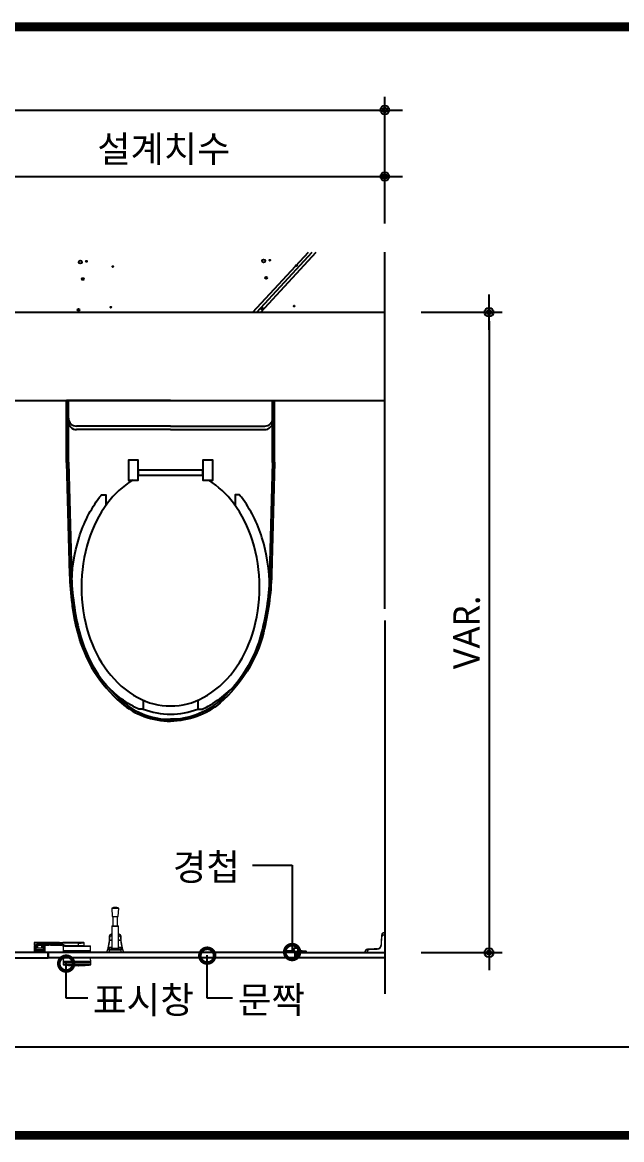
# Model space of a CAD drawing. Extents: x -256 to 8104, y -176 to 5714.
# Drawn here: x 3810 to 4488, y 2764 to 4029 of the extents above; entities that cross this region are included whole.
import ezdxf
from ezdxf.enums import TextEntityAlignment as Align

# ---------------------------------------------------------------- set-up
doc = ezdxf.new("R2010")
doc.units = 0
doc.header["$LTSCALE"] = 30
doc.layers.get('0').update_dxf_attribs({"linetype": 'CONTINUOUS'})
doc.layers.get('DEFPOINTS').update_dxf_attribs({"linetype": 'CONTINUOUS'})
for name, color, linetype in [('0_toilet', 6, 'CONTINUOUS'), ('DIM', 7, 'CONTINUOUS'), ('HAT', 8, 'CONTINUOUS'), ('경첩', 4, 'CONTINUOUS'), ('문자', 3, 'CONTINUOUS'), ('부자재', 4, 'CONTINUOUS'), ('옷걸이', 4, 'CONTINUOUS'), ('잠금쇠(회전형)', 4, 'CONTINUOUS'), ('치수', 1, 'CONTINUOUS'), ('해치', 8, 'CONTINUOUS')]:
    doc.layers.add(name, color=color, linetype=linetype)
doc.styles.add('돋움', font='malgun.ttf')
doc.dimstyles.new('10', dxfattribs={"dimscale": 10, "dimtxt": 3, "dimasz": 1, "dimexe": 1.5, "dimexo": 2, "dimgap": 1, "dimtad": 1, "dimdec": 0, "dimlunit": 6, "dimtxsty": '돋움', "dimblk": 'DIMDOT', "dimcen": -1, "dimdle": 1.5, "dimclrt": 3, "dimazin": 3, "dimtfac": 1, "dimtdec": 0, "dimtix": 1, "dimtmove": 2, "dimatfit": 3, "dimldrblk": 'DIMDOT', "dimarcsym": 0})

# ---------------------------------------------------------------- blocks, each defined once
blk = doc.blocks.new('DIMDOT')
at = {"linetype": 'Continuous'}
blk.add_line((-2, 0), (2, 0), dxfattribs=at)
for radius in [0.5, 0.25]:
    blk.add_circle((0, 0), radius, dxfattribs=at)
blk = doc.blocks.new('*D1344')
at = {"layer": 'DEFPOINTS', "color": 0}
for p in [(102562.7, -10123.2), (102562.7, -10848.2), (102659.6, -10848.2)]:
    blk.add_point(p, dxfattribs=at)
at = {"layer": 'DIM', "color": 0, "lineweight": -2, "ltscale": 10}
for p, q in [((102582.7, -10123.2), (102674.6, -10123.2)), ((102659.6, -10133.2), (102659.6, -10838.2)), ((102582.7, -10848.2), (102674.6, -10848.2))]:
    blk.add_line(p, q, dxfattribs=at)
at = {"layer": 'DIM', "color": 0, "lineweight": -2, "xscale": 10, "yscale": 10, "zscale": 10}
for p, rotation in [((102659.6, -10123.2), 90), ((102659.6, -10848.2), 270)]:
    blk.add_blockref('DIMDOT', p, dxfattribs=dict(at, rotation=rotation))
at = {"layer": 'DIM', "color": 3, "insert": (102634.4, -10485.7), "char_height": 30, "attachment_point": 5, "rotation": 90, "style": '돋움'}
blk.add_mtext('VAR.', dxfattribs=at)
blk = doc.blocks.new('_DOTSMALL')
at = {"color": 0, "linetype": 'ByBlock', "const_width": 0.5}
blk.add_lwpolyline([(-0.0625, 0, 1), (0.0625, 0, 1)], format="xyb", close=True, dxfattribs=at)
blk = doc.blocks.new('A$C63EC304E')
at = {"layer": '치수', "color": 1, "xscale": 2.5, "yscale": 2.5, "zscale": 2.5, "rotation": 234.3098741996962}
blk.add_blockref('_DOTSMALL', (0.312, 0.312), dxfattribs=at)
blk = doc.blocks.new('A$C2BC9653E')
at = {"layer": '치수', "xscale": 0.3333333333333333, "yscale": 0.3333333333333333, "zscale": 0.3333333333333333}
blk.add_blockref('A$C63EC304E', (0, 0), dxfattribs=at)
blk = doc.blocks.new('A$C7FC71301')
at = {"layer": '치수', "rotation": 180}
blk.add_blockref('A$C2BC9653E', (0.208, 0.208), dxfattribs=at)
blk = doc.blocks.new('A$C4A20372B')
at = {"layer": '치수'}
blk.add_blockref('A$C7FC71301', (0, 0), dxfattribs=at)
blk = doc.blocks.new('A$C566469F5')
at = {"layer": '치수'}
blk.add_blockref('A$C4A20372B', (0, 0), dxfattribs=at)
blk = doc.blocks.new('A$C7E317CD4')
at = {"layer": '해치', "xscale": 2, "yscale": 2, "zscale": 2}
blk.add_blockref('A$C566469F5', (0, 0), dxfattribs=at)
blk = doc.blocks.new('A$C601D7F27')
at = {"layer": '치수'}
blk.add_blockref('A$C7E317CD4', (0, 0), dxfattribs=at)
blk = doc.blocks.new('A$C38802C08')
at = {"layer": '치수'}
blk.add_blockref('A$C601D7F27', (0, 0), dxfattribs=at)
blk = doc.blocks.new('*D1345')
at = {"layer": 'DEFPOINTS', "color": 0}
for p in [(102541.7, -9969.6), (102041.7, -10042.7), (102541.7, -10042.7)]:
    blk.add_point(p, dxfattribs=at)
at = {"layer": 'DIM', "color": 0, "lineweight": -2, "ltscale": 10}
for p, q in [((102041.7, -10022.7), (102041.7, -9954.6)), ((102541.7, -10022.7), (102541.7, -9954.6)), ((102051.7, -9969.6), (102531.7, -9969.6))]:
    blk.add_line(p, q, dxfattribs=at)
at = {"layer": 'DIM', "color": 0, "lineweight": -2, "xscale": 10, "yscale": 10, "zscale": 10, "rotation": 180}
blk.add_blockref('DIMDOT', (102041.7, -9969.6), dxfattribs=at)
at = {"layer": 'DIM', "color": 0, "lineweight": -2, "xscale": 10, "yscale": 10, "zscale": 10}
blk.add_blockref('DIMDOT', (102541.7, -9969.6), dxfattribs=at)
at = {"layer": 'DIM', "color": 3, "insert": (102291.7, -9940), "char_height": 30, "attachment_point": 5, "style": '돋움'}
blk.add_mtext('설계치수', dxfattribs=at)
blk = doc.blocks.new('*D1346')
at = {"layer": 'DEFPOINTS', "color": 0}
for p in [(102541.7, -9894.3), (101041.7, -10042.7), (102541.7, -10042.7)]:
    blk.add_point(p, dxfattribs=at)
at = {"layer": 'DIM', "color": 0, "lineweight": -2, "ltscale": 10}
for p, q in [((101041.7, -10022.7), (101041.7, -9879.3)), ((102541.7, -10022.7), (102541.7, -9879.3)), ((101051.7, -9894.3), (102531.7, -9894.3))]:
    blk.add_line(p, q, dxfattribs=at)
at = {"layer": 'DIM', "color": 0, "lineweight": -2, "xscale": 10, "yscale": 10, "zscale": 10, "rotation": 180}
blk.add_blockref('DIMDOT', (101041.7, -9894.3), dxfattribs=at)
at = {"layer": 'DIM', "color": 0, "lineweight": -2, "xscale": 10, "yscale": 10, "zscale": 10}
blk.add_blockref('DIMDOT', (102541.7, -9894.3), dxfattribs=at)
at = {"layer": 'DIM', "color": 3, "insert": (101791.7, -9864.6), "char_height": 30, "attachment_point": 5, "style": '돋움'}
blk.add_mtext('설계치수', dxfattribs=at)
blk = doc.blocks.new('A$C10E41893')
at = {"layer": '부자재'}
for p, q in [((6.5, 0), (6.5, 196)), ((123.3, 196), (6.5, 196)), ((123.3, 192.5), (6.5, 192.5)), ((54.8, 0), (54.8, 177.5)), ((61.4, 0), (61.4, 177.5)), ((6.5, 0), (6.5, -196)), ((54.8, 0), (54.8, -177.5)), ((61.4, 0), (61.4, -177.5)), ((123.3, -192.5), (6.5, -192.5)), ((123.3, -196), (6.5, -196))]:
    blk.add_line(p, q, dxfattribs=at)
for points in [[(122.7, 196, -0.012538), (123.3, 196), (334.6, 190.3, -0.055395), (444.7, 175.1, -0.154276), (576.9, 93.3, -0.179504), (611.5, 0, -0.179504)], [(122.8, 192.5, -0.012538), (123.2, 192.5), (334.5, 186.8, -0.055395), (443.8, 171.7, -0.154276), (574.3, 91, -0.179504), (608, 0, -0.179504)], [(572, 51.4), (588.8, 51.4), (588.8, 59.6, 0.021185), (583.3, 70.7, 0.106084), (528.4, 133.7, 0.085733), (452.6, 172.4, 0.075373), (358.7, 186.6, 0.075373), (264.8, 172.4, 0.085733), (189, 133.7, 0.007337), (184.4, 130.1), (184.4, 122), (204.7, 122)], [(156.7, -72, 0.089162), (200.2, -118.7, 0.085733), (270.3, -154.5, 0.075373), (358.7, -167.9, 0.075373), (447.1, -154.5, 0.085733), (517.2, -118.7, 0.106084), (567, -61.6, 0.126931), (582.8, 0, 0.126931), (567, 61.6, 0.106084), (517.2, 118.7, 0.085733), (447.1, 154.5, 0.075373), (358.7, 167.9, 0.075373), (270.3, 154.5, 0.085733), (200.2, 118.7, 0.089162), (156.7, 72)], [(588.8, -51.4, 0.090214), (598.2, 0, 0.090214), (588.8, 51.4, 0.106084)], [(122.7, -196, 0.012538), (123.3, -196), (334.6, -190.3, 0.055395), (444.7, -175.1, 0.154276), (576.9, -93.3, 0.179504), (611.5, 0, 0.179504)], [(122.8, -192.5, 0.012538), (123.2, -192.5), (334.5, -186.8, 0.055395), (443.8, -171.7, 0.154276), (574.3, -91, 0.179504), (608, 0, 0.179504)], [(572, -51.4), (588.8, -51.4), (588.8, -59.6, -0.021185), (583.3, -70.7, -0.106084), (528.4, -133.7, -0.085733), (452.6, -172.4, -0.075373), (358.7, -186.6, -0.075373), (264.8, -172.4, -0.085733), (189, -133.7, -0.007337), (184.4, -130.1), (184.4, -122), (204.7, -122)]]:
    blk.add_lwpolyline(points, format="xyb", dxfattribs=at)
blk.add_lwpolyline([(138, -60.8), (119.3, -60.8), (119.3, -79.5), (156.7, -79.5), (156.7, -60.8), (138, -60.8), (147.3, -60.8), (147.3, 60.8), (138, 60.8), (156.7, 60.8), (156.7, 79.5), (119.3, 79.5), (119.3, 60.8), (138, 60.8), (138, -60.8), (119.3, -60.8)], dxfattribs=at)
for centre, start, end in [((39.8, 177.5), 0, 90), ((46.4, 177.5), 0, 90), ((39.8, -177.5), 270, 0), ((46.4, -177.5), 270, 0)]:
    blk.add_arc(centre, 15, start, end, dxfattribs=at)
blk = doc.blocks.new('AURA_50', base_point=(98321.5, -13824.2))
for p, q in [((102541.7, -10459), (102541.7, -10055.4)), ((101041.7, -10123.2), (102541.7, -10123.2)), ((101041.7, -10223.2), (102541.7, -10223.2)), ((102541.7, -10472.4), (102541.7, -10894.9))]:
    blk.add_line(p, q)
at = {"color": 8}
for p, q in [((100805.6, -10955), (102768.2, -10955)), ((102768.2, -10955), (104153.5, -10955))]:
    blk.add_line(p, q, dxfattribs=at)
at = {"color": 8, "const_width": 10}
for points in [[(100805.6, -9800.1), (104153.5, -9800.1)], [(98368.9, -11055), (104153.5, -11055)]]:
    blk.add_lwpolyline(points, dxfattribs=at)
at = {"layer": '0_toilet'}
for p, q in [((102160.7, -10848.2), (101931.7, -10848.2)), ((102160.7, -10854.2), (102160.7, -10848.2)), ((102440.3, -10848.2), (102161.4, -10848.2)), ((102161.4, -10854.2), (102161.4, -10848.2)), ((102440.3, -10854.2), (102440.3, -10848.2)), ((102441.8, -10848.2), (102541.7, -10848.2)), ((102441.8, -10854.2), (102441.8, -10848.2)), ((101931.7, -10854.2), (102160.7, -10854.2)), ((102440.3, -10854.2), (102161.4, -10854.2)), ((102541.7, -10854.2), (102441.8, -10854.2))]:
    blk.add_line(p, q, dxfattribs=at)
at = {"layer": '경첩', "color": 4, "linetype": 'Continuous', "lineweight": 15}
for p, q in [((102540.6, -10825.9), (102540.6, -10825.7)), ((102541.7, -10825.7), (102540.6, -10825.7)), ((102540.6, -10825.9), (102541.7, -10825.9)), ((102541.7, -10825.9), (102541.7, -10825.7)), ((102541.7, -10828.1), (102541.7, -10825.9)), ((102537.5, -10840.5), (102537.3, -10840.2)), ((102537.3, -10840.2), (102537.5, -10840.4)), ((102537.5, -10838.7), (102537.4, -10839.4)), ((102537.4, -10839.6), (102537.6, -10839.9)), ((102537.4, -10839.9), (102537.6, -10840.1)), ((102537.6, -10836.6), (102537.5, -10837)), ((102537.5, -10837), (102537.8, -10837.3)), ((102537.5, -10837.3), (102537.8, -10837.5)), ((102537.5, -10837.3), (102537.5, -10838.2)), ((102537.5, -10838.2), (102537.7, -10838.4)), ((102537.5, -10838.2), (102537.5, -10838.3)), ((102537.5, -10838.3), (102537.7, -10838.5)), ((102537.5, -10838.3), (102537.5, -10838.6)), ((102537.5, -10838.6), (102537.7, -10838.9)), ((102537.5, -10838.6), (102537.5, -10838.7)), ((102537.5, -10838.7), (102537.7, -10839)), ((102537.7, -10833.7), (102537.6, -10836.6)), ((102537.6, -10836.6), (102537.8, -10836.8)), ((102537.6, -10836.6), (102537.8, -10836.9)), ((102538.1, -10830.4), (102537.7, -10839.4)), ((102537.7, -10832.7), (102538, -10833)), ((102537.7, -10832.7), (102537.7, -10833.4)), ((102537.7, -10833.4), (102538, -10833.6)), ((102537.7, -10833.7), (102537.9, -10834)), ((102537.9, -10829), (102537.8, -10831.7)), ((102537.8, -10831.7), (102538, -10832)), ((102537.8, -10832.4), (102538, -10832.6)), ((102537.9, -10829), (102538.2, -10829.3)), ((102537.9, -10839.4), (102538.4, -10830.4)), ((102538, -10828.4), (102538.2, -10828.6)), ((102538.2, -10827.9), (102538.1, -10830.4)), ((102538.4, -10829.4), (102538.5, -10827.9)), ((102540.5, -10828.2), (102540.5, -10828.1)), ((102540.5, -10828.1), (102541.7, -10828.1)), ((102540.5, -10828.2), (102540.5, -10828.4)), ((102541.7, -10828.2), (102540.5, -10828.2)), ((102540.5, -10828.4), (102541.7, -10828.4)), ((102541.7, -10828.4), (102541.7, -10828.2)), ((102541.7, -10828.4), (102541.7, -10846.7)), ((102519.5, -10847), (102519.2, -10847)), ((102519.2, -10847), (102519.2, -10848.2)), ((102519.2, -10848.2), (102519.5, -10848.2)), ((102519.5, -10848.2), (102519.5, -10847)), ((102519.5, -10848.2), (102521.6, -10848.2)), ((102524, -10844.6), (102521.5, -10844.7)), ((102521.5, -10844.9), (102522.9, -10844.9)), ((102521.6, -10848.2), (102521.6, -10846.9)), ((102521.6, -10846.9), (102521.7, -10846.9)), ((102521.7, -10846.9), (102522, -10846.9)), ((102521.7, -10846.9), (102521.7, -10848.2)), ((102521.7, -10848.2), (102522, -10848.2)), ((102521.9, -10844.5), (102522, -10844.4)), ((102521.9, -10844.5), (102522.1, -10844.7)), ((102525.2, -10844.3), (102522, -10844.4)), ((102522, -10848.2), (102522, -10846.9)), ((102540.2, -10848.2), (102522, -10848.2)), ((102532.9, -10844.2), (102524, -10844.6)), ((102524, -10844.8), (102532.9, -10844.4)), ((102525.2, -10844.3), (102525.5, -10844.5)), ((102525.9, -10844.2), (102526.2, -10844.5)), ((102526.3, -10844.2), (102526.5, -10844.5)), ((102529.6, -10844.1), (102526.9, -10844.2)), ((102526.9, -10844.2), (102527.2, -10844.4)), ((102529.6, -10844.1), (102529.9, -10844.3)), ((102530.3, -10844), (102530.5, -10844.3)), ((102530.6, -10844), (102530.9, -10844.2)), ((102532.7, -10843.9), (102531.3, -10844)), ((102531.3, -10844), (102531.6, -10844.2)), ((102532.7, -10843.9), (102532.9, -10844.2)), ((102532.9, -10843.9), (102532.7, -10843.9)), ((102533.9, -10843.7), (102534.1, -10843.9)), ((102534.5, -10843.6), (102534.6, -10843.8)), ((102534.7, -10843.5), (102534.9, -10843.7)), ((102535.2, -10843.2), (102535.3, -10843.4)), ((102535.4, -10843.1), (102535.6, -10843.3)), ((102536.5, -10842), (102536.6, -10842.2)), ((102536.6, -10841.8), (102536.8, -10842)), ((102536.9, -10841.4), (102537.1, -10841.6)), ((102537, -10841.2), (102537.2, -10841.4)), ((102537.2, -10840.8), (102537.4, -10841))]:
    blk.add_line(p, q, dxfattribs=at)
at = {"layer": '경첩', "color": 4, "linetype": 'Continuous', "lineweight": 15, "flags": 128}
for points in [[(102537.3, -10840.2), (102537.3, -10840.2), (102537.3, -10840.2)], [(102537.4, -10839.6), (102537.4, -10839.8), (102537.4, -10839.9)], [(102537.5, -10837), (102537.5, -10837.1), (102537.5, -10837.2), (102537.5, -10837.3)], [(102537.6, -10836.6), (102537.6, -10836.6), (102537.6, -10836.6)], [(102537.7, -10839.4), (102537.7, -10839.4), (102537.7, -10839.4), (102537.7, -10839.4), (102537.8, -10839.4), (102537.8, -10839.4), (102537.8, -10839.4), (102537.9, -10839.4), (102537.9, -10839.4)], [(102537.8, -10831.7), (102537.8, -10831.8), (102537.8, -10832), (102537.8, -10832.1), (102537.8, -10832.2), (102537.8, -10832.3), (102537.8, -10832.3), (102537.8, -10832.4), (102537.8, -10832.4)], [(102537.9, -10828.5), (102538, -10828.5), (102538, -10828.5), (102538, -10828.5), (102538, -10828.4), (102538, -10828.4), (102538, -10828.4), (102538, -10828.4), (102538, -10828.4)], [(102537.9, -10828.5), (102537.9, -10828.6), (102537.9, -10828.7), (102537.9, -10828.9), (102537.9, -10829)], [(102538.1, -10830.4), (102538.1, -10830.4), (102538.1, -10830.4), (102538.2, -10830.4), (102538.2, -10830.4), (102538.2, -10830.4), (102538.3, -10830.4), (102538.3, -10830.4), (102538.4, -10830.4)], [(102538.5, -10827.9), (102538.4, -10827.9), (102538.4, -10827.9), (102538.3, -10827.9), (102538.3, -10827.9), (102538.3, -10827.9), (102538.2, -10827.9), (102538.2, -10827.9), (102538.2, -10827.9)], [(102521.5, -10844.9), (102521.5, -10844.9), (102521.5, -10844.8), (102521.5, -10844.8), (102521.5, -10844.8), (102521.5, -10844.7), (102521.5, -10844.7), (102521.5, -10844.7), (102521.5, -10844.7)], [(102524, -10844.6), (102524, -10844.6), (102524, -10844.6), (102524, -10844.6), (102524, -10844.6), (102524, -10844.7), (102524, -10844.7), (102524, -10844.8), (102524, -10844.8)], [(102525.9, -10844.2), (102525.9, -10844.2), (102525.9, -10844.2), (102525.8, -10844.2), (102525.7, -10844.2), (102525.6, -10844.2), (102525.5, -10844.3), (102525.4, -10844.3), (102525.2, -10844.3)], [(102526.9, -10844.2), (102526.8, -10844.2), (102526.7, -10844.2), (102526.6, -10844.2), (102526.5, -10844.2), (102526.4, -10844.2), (102526.3, -10844.2), (102526.3, -10844.2), (102526.3, -10844.2), (102526.3, -10844.2)], [(102530.3, -10844), (102530.3, -10844), (102530.3, -10844), (102530.2, -10844), (102530.1, -10844), (102530, -10844), (102529.9, -10844), (102529.8, -10844.1), (102529.6, -10844.1)], [(102531.3, -10844), (102531.2, -10844), (102531.1, -10844), (102530.9, -10844), (102530.8, -10844), (102530.8, -10844), (102530.7, -10844), (102530.7, -10844), (102530.6, -10844)], [(102532.9, -10844.2), (102532.9, -10844.2), (102532.9, -10844.2), (102532.9, -10844.2), (102532.9, -10844.2), (102532.9, -10844.3), (102532.9, -10844.3), (102532.9, -10844.4), (102532.9, -10844.4)]]:
    blk.add_lwpolyline(points, dxfattribs=at)
at = {"layer": '경첩', "color": 4, "linetype": 'Continuous', "lineweight": 15}
for centre, radius, start, end in [((102540.6, -10828), 2.35, 90, 177.3017), ((102540.6, -10828), 2.1, 90, 177.3017), ((102532.7, -10839.2), 5.25, 272.6983, 357.3017), ((102532.7, -10839.2), 5, 272.6983, 357.3017), ((102532.7, -10839.2), 4.75, 340.234, 346.7569), ((102532.7, -10839.2), 4.75, 346.8377, 351.3944), ((102532.7, -10839.2), 4.75, 354.0912, 357.3017), ((102540.5, -10830.5), 2.35, 90, 177.3017), ((102540.5, -10830.5), 2.1, 90, 177.3017), ((102521.6, -10847), 2.35, 92.6983, 180), ((102521.6, -10847), 2.1, 92.6983, 180), ((102524.1, -10846.9), 2.35, 92.6983, 180), ((102524.1, -10846.9), 2.1, 92.6983, 180), ((102532.7, -10839.2), 4.75, 272.6983, 285), ((102532.7, -10839.2), 4.75, 284.9998, 291.7506), ((102532.7, -10839.2), 4.75, 294.9948, 301.2998), ((102532.7, -10839.2), 4.75, 301.2991, 304.3858), ((102532.7, -10839.2), 4.75, 304.3849, 322.5608), ((102532.7, -10839.2), 4.75, 322.5612, 325.6145), ((102532.7, -10839.2), 4.75, 325.6151, 331.8264), ((102532.7, -10839.2), 4.75, 335.0052, 340.234), ((102540.2, -10846.7), 1.5, 270, 0)]:
    blk.add_arc(centre, radius, start, end, dxfattribs=at)
at = {"layer": '부자재'}
for p, q in [((102429.6, -10847.3), (102429.6, -10848.2)), ((102440.3, -10848.2), (102429.6, -10848.2)), ((102437.4, -10846.1), (102430.2, -10846.6)), ((102430.9, -10847.1), (102430.9, -10848.2)), ((102441.1, -10847.6), (102441.1, -10848.4)), ((102441.3, -10848.4), (102441.1, -10848.4)), ((102441.3, -10847.6), (102441.3, -10848.4)), ((102441.8, -10848.1), (102441.8, -10848.2)), ((102441.8, -10848.2), (102452.8, -10848.2)), ((102444.1, -10846), (102452.2, -10846.6)), ((102451.5, -10847.1), (102451.5, -10848.2)), ((102452.8, -10847.3), (102452.8, -10848.2))]:
    blk.add_line(p, q, dxfattribs=at)
at = {"layer": '부자재', "color": 1}
blk.add_circle((102441.2, -10845), 2.34, dxfattribs=at)
at = {"layer": '부자재'}
for centre, radius, start, end in [((102430.3, -10847.3), 0.7, 101.7765, 181.6712), ((102431.7, -10847.3), 0.884, 113.4077, 164.5497), ((102437.3, -10844.8), 1.29, 272.9231, 352.4724), ((102441.2, -10845), 2.62, 270, 180), ((102441.6, -10849.2), 1.65, 102.5267, 141.5475), ((102440.9, -10849.2), 1.65, 43.1003, 77.4733), ((102441.3, -10845.3), 2.86, 280.084, 345.9792), ((102445.1, -10844.8), 1.29, 187.5276, 267.0769), ((102450.7, -10847.3), 0.884, 15.4503, 67.3004), ((102452.1, -10847.3), 0.7, 358.3288, 78.2235)]:
    blk.add_arc(centre, radius, start, end, dxfattribs=at)
at = {"layer": '옷걸이', "lineweight": 15}
for p, q in [((102232.7, -10797.7), (102233.4, -10807.2)), ((102232.7, -10797.7), (102240.7, -10797.7)), ((102239.9, -10807.2), (102240.7, -10797.7)), ((102233.4, -10807.2), (102239.9, -10807.2)), ((102234.2, -10807.2), (102234.2, -10818.1)), ((102239.2, -10818.1), (102239.2, -10807.2)), ((102232.9, -10818.3), (102232.7, -10843.6)), ((102232.8, -10827.5), (102232.7, -10827.5)), ((102232.7, -10827.5), (102232.7, -10827.6)), ((102232.8, -10827.6), (102232.7, -10827.6)), ((102240.4, -10818.3), (102232.9, -10818.3)), ((102233.2, -10818.1), (102236.7, -10818.1)), ((102236.7, -10818.1), (102240.1, -10818.1)), ((102240.6, -10843.6), (102240.4, -10818.3)), ((102240.6, -10827.5), (102240.5, -10827.5)), ((102240.6, -10827.6), (102240.5, -10827.6)), ((102240.6, -10827.5), (102240.6, -10827.6)), ((102232.8, -10834.6), (102230.3, -10834.6)), ((102230.4, -10833.8), (102232.8, -10833.8)), ((102232.7, -10829.1), (102232.7, -10829.4)), ((102232.7, -10829.1), (102232.8, -10829.1)), ((102232.8, -10829.4), (102232.7, -10829.4)), ((102240.5, -10829.1), (102240.6, -10829.1)), ((102240.6, -10829.4), (102240.5, -10829.4)), ((102240.5, -10833.8), (102242.9, -10833.8)), ((102243, -10834.6), (102240.5, -10834.6)), ((102240.6, -10829.1), (102240.6, -10829.4)), ((102227.2, -10848.1), (102228, -10845.5)), ((102229.5, -10848.1), (102227.2, -10848.1)), ((102228, -10845.5), (102228, -10845.5)), ((102228, -10845.5), (102228, -10845.5)), ((102229, -10844.7), (102228.9, -10844.8)), ((102228.9, -10844.8), (102228.9, -10844.8)), ((102244.4, -10844.8), (102228.9, -10844.8)), ((102230.4, -10842.7), (102229, -10842.7)), ((102230.4, -10842.7), (102229, -10842.7)), ((102230.4, -10845.5), (102229.5, -10848.1)), ((102243.8, -10848.1), (102229.5, -10848.1)), ((102230.3, -10843.2), (102230.4, -10842.7)), ((102230.4, -10845.5), (102230.4, -10844.9)), ((102230.4, -10844.9), (102242.9, -10844.9)), ((102242.9, -10845.5), (102230.4, -10845.5)), ((102241.4, -10843.6), (102231.9, -10843.6)), ((102244.3, -10842.7), (102242.9, -10842.7)), ((102242.9, -10842.7), (102243, -10843.2)), ((102244.3, -10842.7), (102242.9, -10842.7)), ((102242.9, -10845.5), (102242.9, -10844.9)), ((102243.8, -10848.1), (102242.9, -10845.5)), ((102246.2, -10848.1), (102243.8, -10848.1)), ((102244.4, -10844.8), (102244.3, -10844.7)), ((102244.5, -10844.8), (102244.4, -10844.7)), ((102244.4, -10844.8), (102244.4, -10844.8)), ((102245.3, -10845.5), (102246.2, -10848.1)), ((102245.3, -10845.5), (102245.3, -10845.5)), ((102245.3, -10845.5), (102245.3, -10845.5))]:
    blk.add_line(p, q, dxfattribs=at)
at = {"layer": '옷걸이', "lineweight": 15, "flags": 128}
for points in [[(102232.7, -10827.5), (102232.7, -10827.5), (102232.3, -10827.5), (102232, -10827.5), (102231.7, -10827.6), (102231.4, -10827.7), (102231.1, -10827.9), (102230.9, -10828), (102230.7, -10828.2), (102230.5, -10828.4), (102230.4, -10828.6), (102230.3, -10828.8), (102230.2, -10829.1), (102230.2, -10829.1)], [(102232.7, -10827.6), (102232.3, -10827.6), (102231.9, -10827.6), (102231.5, -10827.8), (102231.2, -10827.9), (102230.9, -10828.1), (102230.6, -10828.3), (102230.4, -10828.6), (102230.3, -10828.8), (102230.2, -10829.1), (102230.2, -10829.2)], [(102243.1, -10829.2), (102243.1, -10829.2), (102243.1, -10828.9), (102243, -10828.7), (102242.9, -10828.5), (102242.7, -10828.3), (102242.6, -10828.1), (102242.3, -10827.9), (102242.1, -10827.8), (102241.8, -10827.7), (102241.5, -10827.6), (102241.2, -10827.5), (102240.8, -10827.5), (102240.6, -10827.5)], [(102243.1, -10829.2), (102243, -10828.9), (102243, -10828.7), (102242.8, -10828.4), (102242.6, -10828.2), (102242.3, -10828), (102241.9, -10827.8), (102241.6, -10827.7), (102241.2, -10827.6), (102240.7, -10827.6), (102240.6, -10827.6)], [(102230.1, -10834.5), (102230.1, -10834.5), (102230.1, -10834.5), (102230.1, -10834.5), (102230.1, -10834.5), (102230.2, -10834.6), (102230.2, -10834.6), (102230.3, -10834.6), (102230.3, -10834.6)], [(102230.2, -10830.7), (102230.3, -10830.4), (102230.4, -10830.2), (102230.6, -10829.9), (102230.8, -10829.7), (102231.1, -10829.5), (102231.4, -10829.3), (102231.8, -10829.2), (102232.2, -10829.1), (102232.7, -10829.1)], [(102232.7, -10829.4), (102232.2, -10829.5), (102231.9, -10829.5), (102231.5, -10829.7), (102231.2, -10829.8), (102231, -10830), (102230.8, -10830.2), (102230.6, -10830.4), (102230.5, -10830.6), (102230.5, -10830.9)], [(102240.6, -10829.1), (102241, -10829.1), (102241.4, -10829.2), (102241.8, -10829.3), (102242.1, -10829.4), (102242.4, -10829.6), (102242.7, -10829.8), (102242.9, -10830.1), (102243, -10830.3), (102243.1, -10830.7)], [(102242.8, -10830.9), (102242.8, -10830.6), (102242.6, -10830.3), (102242.5, -10830.1), (102242.2, -10829.9), (102242, -10829.8), (102241.7, -10829.6), (102241.3, -10829.5), (102240.9, -10829.5), (102240.6, -10829.4)], [(102243.2, -10834.5), (102243.2, -10834.5), (102243.2, -10834.5), (102243.2, -10834.5), (102243.2, -10834.5), (102243.1, -10834.6), (102243.1, -10834.6), (102243, -10834.6), (102243, -10834.6)], [(102228.7, -10842.9), (102228.7, -10842.9), (102228.7, -10842.9)], [(102228.9, -10844.7), (102228.9, -10844.8), (102228.8, -10844.8)], [(102229, -10844.7), (102229, -10844.8), (102228.9, -10844.8)], [(102228.9, -10844.7), (102228.9, -10844.7), (102229, -10844.7)], [(102229, -10842.7), (102229, -10842.7), (102229, -10842.7)], [(102231.2, -10844.8), (102230.7, -10844.8), (102230.5, -10844.8), (102230.4, -10844.7), (102230.5, -10844.7), (102230.8, -10844.7), (102230.9, -10844.6)], [(102232.7, -10842.3), (102232.1, -10842.3), (102230.8, -10842.4)], [(102242.5, -10842.4), (102240.9, -10842.3), (102240.6, -10842.3)], [(102242.4, -10844.6), (102242.7, -10844.7), (102242.9, -10844.7), (102242.9, -10844.7), (102242.7, -10844.8), (102242.4, -10844.8), (102241.9, -10844.8)], [(102244.4, -10844.8), (102244.3, -10844.8), (102244.3, -10844.7)], [(102244.4, -10844.7), (102244.4, -10844.7), (102244.3, -10844.7)]]:
    blk.add_lwpolyline(points, dxfattribs=at)
at = {"layer": '옷걸이', "lineweight": 15}
for centre, radius, start, end in [((102236.7, -10808), 11, 68.7607, 111.2393), ((102177.5, -10828.7), 55.3, 359.6189, 1.2073), ((102233.2, -10818.3), 0.25, 90, 179.5), ((102240.1, -10818.3), 0.25, 0.5, 90), ((102295.8, -10828.7), 55.3, 178.7927, 180.3811), ((102177.5, -10830.3), 52.8, 346.2317, 355.4136), ((102177.5, -10830.3), 53, 346.5097, 355.4136), ((102177.5, -10830.3), 52.8, 356.4511, 359.6096), ((102230.4, -10833.6), 0.23, 185.4574, 275.1888), ((102177.5, -10830.3), 52.8, 355.4136, 356.451), ((102177.5, -10830.3), 52.8, 359.6096, 1.2369), ((102230.5, -10830.7), 0.227, 188.2087, 276.392), ((102196.4, -10831.2), 34.1, 354.2736, 355.5668), ((102177.5, -10830.5), 53, 356.4511, 359.6096), ((102242.8, -10830.7), 0.227, 263.608, 351.7913), ((102295.8, -10830.5), 53, 180.3904, 183.5489), ((102242.9, -10833.6), 0.23, 264.8112, 354.5426), ((102276.9, -10831.2), 34.1, 184.4333, 185.7264), ((102295.8, -10830.3), 53, 184.5864, 193.4903), ((102295.8, -10830.3), 52.8, 178.7631, 180.3904), ((102295.8, -10830.3), 52.8, 180.3904, 183.5489), ((102295.8, -10830.3), 52.8, 183.5489, 184.5865), ((102295.8, -10830.3), 52.8, 184.5864, 193.7683), ((102178.7, -10830.7), 51.5, 343.2376, 346.2577), ((102228.9, -10845.8), 1, 89.9937, 161.8081), ((102229.1, -10845.9), 1.17, 101.397, 160.6752), ((102179.1, -10830.5), 51.3, 343.5226, 346.2377), ((102229, -10842.9), 0.25, 90.2728, 166.2395), ((102229, -10843), 0.247, 89.2585, 165.9158), ((102228.5, -10843), 1.81, 282.0607, 352.5143), ((102228.4, -10842.6), 2.24, 284.8265, 3.5932), ((102230.7, -10842.8), 0.376, 79.9393, 150.5456), ((102230.6, -10842.7), 0.248, 89.5881, 179.723), ((102230.8, -10842.7), 0.307, 84.7786, 118.9817), ((102230.5, -10843.3), 1.43, 284.1057, 346.9245), ((102236.8, -10443.7), 401.1, 269.1968, 270.7316), ((102242.8, -10843.3), 1.44, 193.1186, 255.9655), ((102242.5, -10842.8), 0.4, 32.0092, 97.8083), ((102242.5, -10842.7), 0.271, 58.6344, 97.6053), ((102244.9, -10842.6), 2.24, 176.3909, 255.1894), ((102242.7, -10842.7), 0.248, 0.277, 90.4119), ((102244.8, -10843), 1.8, 186.7864, 258.2605), ((102244.3, -10842.9), 0.25, 13.7617, 89.4531), ((102244.3, -10843), 0.247, 14.0842, 90.7415), ((102294, -10830.5), 51.2, 193.7584, 196.469), ((102244.4, -10845.8), 1, 18.1919, 90.0063), ((102244.2, -10845.9), 1.16, 19.2937, 79.3942), ((102294.8, -10830.6), 51.7, 193.7493, 196.7564)]:
    blk.add_arc(centre, radius, start, end, dxfattribs=at)
at = {"layer": '잠금쇠(회전형)', "linetype": 'Continuous', "lineweight": 15}
for p, q in [((102144.9, -10837.1), (102144.9, -10839.6)), ((102144.9, -10839.6), (102148.2, -10839.6)), ((102147.3, -10836.6), (102145.4, -10836.6)), ((102148.2, -10839.6), (102148.2, -10839.6)), ((102148.7, -10840.1), (102148.7, -10842.9)), ((102173.7, -10836.8), (102151.2, -10836.8)), ((102173.7, -10836.8), (102151.2, -10836.8)), ((102151.2, -10836.8), (102151.2, -10836.8)), ((102151.2, -10837), (102195.2, -10837)), ((102151.2, -10837.5), (102151.2, -10837)), ((102151.2, -10837.5), (102151.2, -10839.1)), ((102195.2, -10837.5), (102151.2, -10837.5)), ((102177.6, -10839.1), (102151.2, -10839.1)), ((102153.7, -10842.9), (102153.7, -10840.1)), ((102154.2, -10839.6), (102161.5, -10839.6)), ((102163.4, -10839.6), (102176.4, -10839.6)), ((102173.7, -10836.8), (102173.7, -10836.8)), ((102176.4, -10839.6), (102176.4, -10839.6)), ((102200.9, -10836.6), (102177.6, -10836.6)), ((102180, -10840.6), (102180, -10840.1)), ((102180, -10840.1), (102195.2, -10840.1)), ((102195.2, -10837), (102195.2, -10837.5)), ((102195.2, -10840.1), (102195.2, -10837.5)), ((102195.2, -10840.6), (102195.2, -10840.1)), ((102195.2, -10840.1), (102201.4, -10840.1)), ((102201.4, -10840.1), (102201.4, -10837.1)), ((102144.9, -10841.2), (102144.9, -10848.2)), ((102145.3, -10841.2), (102144.9, -10841.2)), ((102144.9, -10848.2), (102157.4, -10848.2)), ((102145.3, -10846.2), (102145.3, -10841.2)), ((102145.3, -10841.2), (102145.8, -10841.2)), ((102157, -10846.2), (102145.3, -10846.2)), ((102145.4, -10840.7), (102145.8, -10840.7)), ((102145.8, -10841.2), (102145.8, -10840.7)), ((102145.8, -10840.7), (102147.7, -10840.7)), ((102145.8, -10841.2), (102145.8, -10845.7)), ((102147.7, -10841.2), (102145.8, -10841.2)), ((102145.8, -10845.7), (102145.9, -10845.7)), ((102145.9, -10841.7), (102147.7, -10841.7)), ((102145.9, -10845.7), (102145.9, -10841.7)), ((102146.4, -10842.2), (102145.9, -10841.7)), ((102145.9, -10845.7), (102146, -10845.7)), ((102146, -10845.7), (102156.4, -10845.7)), ((102146.4, -10842.2), (102146.4, -10845.7)), ((102147.7, -10842.2), (102146.4, -10842.2)), ((102146.9, -10843.2), (102146.9, -10844.7)), ((102154.1, -10843.2), (102146.9, -10843.2)), ((102146.9, -10844.7), (102154.1, -10844.7)), ((102147.2, -10842.9), (102153.9, -10842.9)), ((102153.9, -10844.9), (102147.2, -10844.9)), ((102147.7, -10841.2), (102147.7, -10840.7)), ((102147.7, -10840.7), (102148.7, -10840.7)), ((102147.7, -10841.7), (102147.7, -10841.2)), ((102148.2, -10841.2), (102147.7, -10841.2)), ((102147.7, -10841.7), (102147.7, -10842.2)), ((102147.7, -10841.7), (102148.2, -10841.7)), ((102148.7, -10842.2), (102147.7, -10842.2)), ((102148.2, -10841.2), (102148.2, -10841.7)), ((102148.7, -10841.2), (102148.2, -10841.2)), ((102148.2, -10841.7), (102148.7, -10841.7)), ((102153.7, -10840.7), (102154.7, -10840.7)), ((102154.2, -10841.2), (102153.7, -10841.2)), ((102153.7, -10841.7), (102154.2, -10841.7)), ((102154.7, -10842.2), (102153.7, -10842.2)), ((102153.9, -10842.9), (102155.2, -10842.9)), ((102155.2, -10844.9), (102153.9, -10844.9)), ((102155.4, -10843.2), (102154.1, -10843.2)), ((102154.1, -10844.7), (102155.4, -10844.7)), ((102154.7, -10841.2), (102154.2, -10841.2)), ((102154.2, -10841.7), (102154.2, -10841.2)), ((102154.2, -10841.7), (102154.7, -10841.7)), ((102154.7, -10840.7), (102154.7, -10841.2)), ((102154.7, -10840.7), (102156.6, -10840.7)), ((102156.6, -10841.2), (102154.7, -10841.2)), ((102154.7, -10841.2), (102154.7, -10841.7)), ((102154.7, -10841.7), (102156.4, -10841.7)), ((102154.7, -10841.7), (102154.7, -10842.2)), ((102155.9, -10842.2), (102154.7, -10842.2)), ((102155.4, -10844.7), (102155.4, -10843.2)), ((102156.4, -10841.7), (102155.9, -10842.2)), ((102155.9, -10845.7), (102155.9, -10842.2)), ((102156.4, -10841.7), (102156.4, -10845.7)), ((102156.4, -10845.7), (102156.4, -10845.7)), ((102156.4, -10845.7), (102156.6, -10845.7)), ((102156.6, -10840.7), (102156.6, -10841.2)), ((102156.6, -10840.7), (102156.9, -10840.7)), ((102156.6, -10845.7), (102156.6, -10841.2)), ((102156.6, -10841.2), (102157, -10841.2)), ((102157, -10841.2), (102157, -10846.2)), ((102157.4, -10841.2), (102157, -10841.2)), ((102157.4, -10848.2), (102157.4, -10841.2)), ((102177.9, -10841.2), (102177.9, -10846.1)), ((102208.9, -10846.1), (102177.9, -10846.1)), ((102177.9, -10846.2), (102177.9, -10847.9)), ((102177.9, -10846.2), (102208.9, -10846.2)), ((102177.9, -10847.9), (102208.9, -10847.9)), ((102208.7, -10848.2), (102178.2, -10848.2)), ((102179.3, -10840.6), (102179.2, -10840.4)), ((102208.9, -10841.1), (102179.4, -10841.1)), ((102180, -10840.6), (102208.4, -10840.6)), ((102185.7, -10846.1), (102185.7, -10846.2)), ((102201.2, -10846.2), (102201.2, -10846.1)), ((102205.8, -10846.2), (102205.8, -10846.1)), ((102207.9, -10846.2), (102207.9, -10846.1)), ((102207.9, -10846.2), (102207.9, -10846.1)), ((102208.9, -10846.1), (102208.9, -10841.1)), ((102208.9, -10847.9), (102208.9, -10846.2)), ((102177.7, -10858.2), (102177.7, -10859.2)), ((102209.2, -10858.2), (102177.7, -10858.2)), ((102209.2, -10859.2), (102177.7, -10859.2)), ((102177.7, -10860.2), (102177.7, -10861.7)), ((102209.2, -10860.2), (102177.7, -10860.2)), ((102177.7, -10861.7), (102193.4, -10861.7)), ((102193.4, -10862.2), (102178.1, -10862.2)), ((102208.7, -10859.7), (102178.2, -10859.7)), ((102208.7, -10859.7), (102178.2, -10859.7)), ((102208.5, -10854.3), (102178.4, -10854.3)), ((102178.5, -10854.2), (102193.4, -10854.2)), ((102181.3, -10862.5), (102205.6, -10862.5)), ((102181.3, -10862.5), (102193.4, -10862.5)), ((102205.3, -10862.5), (102181.6, -10862.5)), ((102187.8, -10862.7), (102187.9, -10862.7)), ((102187.9, -10862.7), (102199, -10862.7)), ((102190.7, -10862.8), (102190.7, -10862.7)), ((102191.3, -10862.9), (102195.6, -10862.9)), ((102191.3, -10862.9), (102195.6, -10862.9)), ((102191.6, -10862.7), (102191.6, -10862.8)), ((102191.6, -10862.8), (102195.2, -10862.8)), ((102195.2, -10862.9), (102191.7, -10862.9)), ((102193.4, -10854.2), (102208.3, -10854.2)), ((102193.4, -10861.7), (102209.2, -10861.7)), ((102208.7, -10862.2), (102193.4, -10862.2)), ((102193.4, -10862.5), (102205.6, -10862.5)), ((102195.2, -10862.8), (102195.2, -10862.7)), ((102196.1, -10862.7), (102196.1, -10862.8)), ((102199, -10862.7), (102199.2, -10862.7)), ((102209.2, -10859.2), (102209.2, -10858.2)), ((102209.2, -10861.7), (102209.2, -10860.2))]:
    blk.add_line(p, q, dxfattribs=at)
at = {"layer": '잠금쇠(회전형)', "linetype": 'Continuous', "lineweight": 15, "flags": 128}
for points in [[(102151.2, -10836.8), (102150.5, -10836.8), (102149.9, -10836.8), (102149.3, -10836.7), (102148.7, -10836.7), (102148.3, -10836.7), (102147.9, -10836.6), (102147.6, -10836.6), (102147.4, -10836.6), (102147.3, -10836.6), (102147.3, -10836.6)], [(102187.8, -10862.7), (102187.6, -10862.7), (102187.5, -10862.7), (102187.5, -10862.7), (102187.6, -10862.7), (102187.8, -10862.7)], [(102191.7, -10862.9), (102191.7, -10862.9), (102191.7, -10862.9), (102191.7, -10862.9), (102191.6, -10862.9), (102191.6, -10862.9), (102191.6, -10862.8), (102191.6, -10862.8), (102191.6, -10862.8)], [(102195.2, -10862.9), (102195.2, -10862.9), (102195.2, -10862.9), (102195.2, -10862.9), (102195.2, -10862.9), (102195.2, -10862.9), (102195.2, -10862.8), (102195.2, -10862.8), (102195.2, -10862.8)], [(102199.2, -10862.7), (102199.2, -10862.7), (102199.4, -10862.7), (102199.4, -10862.7), (102199.3, -10862.7), (102199.1, -10862.7)]]:
    blk.add_lwpolyline(points, dxfattribs=at)
at = {"layer": '잠금쇠(회전형)', "linetype": 'Continuous', "lineweight": 15}
for centre, radius, start, end in [((102145.4, -10837.1), 0.5, 90, 180), ((102151.2, -10791.1), 46.4, 262.2082, 269.9516), ((102151.2, -10879), 39.9, 90.0704, 99.0775), ((102151.2, -10798.2), 38.9, 261.4299, 269.9411), ((102151.2, -10879.8), 40.4, 85.7371, 94.238), ((102148.2, -10840.1), 0.5, 0.4364, 88.0475), ((102151.2, -10867.7), 27.7, 84.8219, 95.1479), ((102154.2, -10840.1), 0.5, 89.9688, 179.9724), ((102162.4, -10878.9), 39.3, 88.5426, 91.4397), ((102173.7, -10797.2), 39.6, 270.014, 275.6703), ((102168.9, -10818.6), 22.3, 289.4853, 292.988), ((102176.4, -10841.1), 1.56, 359.595, 89.9503), ((102177.7, -10840.6), 1.54, 8.6008, 92.9035), ((102180, -10841.3), 1.18, 89.4884, 132.259), ((102195.2, -10798.2), 38.8, 270.0516, 278.5774), ((102195.2, -10791.2), 46.3, 270.0429, 277.7974), ((102200.9, -10837.1), 0.5, 0, 90), ((102201.9, -10840.1), 0.5, 180, 270), ((102145.4, -10841.2), 0.5, 90, 180), ((102145.8, -10841.2), 0.485, 91.9622, 181.8362), ((102146.1, -10846.5), 0.816, 110.8265, 158.264), ((102147.2, -10843.2), 0.25, 90, 180), ((102147.2, -10844.7), 0.25, 180, 270), ((102147.7, -10841.2), 0.5, 0, 90), ((102147.7, -10841.7), 0.5, 270, 0), ((102154.7, -10841.2), 0.5, 90, 180), ((102154.7, -10841.7), 0.5, 180, 270), ((102155.2, -10843.2), 0.25, 0, 90), ((102155.2, -10844.7), 0.25, 270, 0), ((102156.6, -10841.2), 0.485, 358.1638, 88.0378), ((102156.3, -10846.5), 0.816, 21.736, 69.1735), ((102156.9, -10841.2), 0.5, 0, 90), ((102178.2, -10847.9), 0.25, 180, 270), ((102199.9, -10888.8), 52.5, 113.1385, 114.7084), ((102181, -10840.4), 1.69, 184.5827, 202.3275), ((102180, -10841.2), 0.588, 82.6337, 171.8516), ((102208.4, -10841.1), 0.5, 0, 90), ((102208.7, -10847.9), 0.25, 270, 0), ((102188.7, -10858.2), 11, 159.2996, 180), ((102177.7, -10859.7), 0.5, 0, 90), ((102177.7, -10859.7), 0.5, 270, 0), ((102178.2, -10861.7), 0.5, 180, 264.5584), ((102193.4, -10701.6), 161.3, 264.5584, 265.686), ((102178.5, -10854.3), 0.15, 90, 159.2996), ((102181.3, -10862.4), 0.125, 265.686, 270), ((102181.6, -10862.4), 0.125, 235.4626, 265.7969), ((102193.4, -10701.5), 161.5, 265.7969, 269.2276), ((102187.7, -10864.5), 1.78, 88.6382, 96.0273), ((102193.7, -10782), 80.9, 265.7789, 267.8287), ((102193.8, -10782), 80.8, 266.5383, 267.829), ((102190.6, -10862.8), 0.114, 281.5317, 6.6087), ((102191.7, -10832.2), 30.7, 268.0585, 270.0013), ((102191.6, -10840.2), 22.6, 267.7351, 270.0014), ((102195.3, -10840.4), 22.4, 269.9881, 272.2754), ((102195.2, -10832.5), 30.5, 269.9897, 271.9505), ((102193.4, -10701.5), 161.5, 270.7724, 274.2031), ((102193.1, -10782), 80.8, 272.171, 273.4617), ((102196.3, -10862.8), 0.114, 173.3913, 258.4683), ((102193.2, -10782), 80.9, 272.1713, 274.2211), ((102199.1, -10862.6), 0.0882, 204.5731, 265.3621), ((102199.2, -10863.8), 1.13, 83.0858, 90.7191), ((102205.3, -10862.4), 0.125, 274.2031, 304.5374), ((102193.4, -10701.6), 161.3, 274.314, 275.4416), ((102205.6, -10862.4), 0.125, 270, 274.314), ((102208.3, -10854.3), 0.15, 20.7004, 90), ((102198.1, -10858.2), 11, 0, 20.7004), ((102209.2, -10859.7), 0.5, 90, 180), ((102209.2, -10859.7), 0.5, 180, 270), ((102208.7, -10861.7), 0.5, 275.4416, 0)]:
    blk.add_arc(centre, radius, start, end, dxfattribs=at)
at = {"layer": '치수'}
for p, q in [((102391.9, -10749.1), (102436.8, -10749.1)), ((102436.8, -10749.1), (102436.8, -10845.4)), ((102340.8, -10899.7), (102340.8, -10851.2)), ((102181.2, -10899.7), (102181.2, -10860.7)), ((102205.9, -10899.7), (102181.2, -10899.7)), ((102369.3, -10899.7), (102340.8, -10899.7))]:
    blk.add_line(p, q, dxfattribs=at)
at = {"layer": '해치'}
for p, q in [((102392.5, -10123.2), (102455.2, -10055.4)), ((102401.3, -10123.2), (102464, -10055.4))]:
    blk.add_line(p, q, dxfattribs=at)
at = {"layer": '해치', "color": 2}
blk.add_line((102396.9, -10123.2), (102459.6, -10055.4), dxfattribs=at)
at = {"layer": '해치'}
for centre, radius in [((102197.2, -10066.4), 1.68), ((102204.1, -10065.6), 0.56), ((102404.6, -10065.2), 1.68), ((102411.6, -10064.4), 0.56), ((102234.1, -10071.6), 0.56), ((102441.6, -10070.4), 0.56), ((102200, -10085.6), 1.12), ((102407.4, -10084.4), 1.12), ((102195.2, -10120.4), 1.12), ((102231.9, -10117.5), 0.559), ((102402.6, -10119.1), 1.12), ((102439.3, -10116.3), 0.559)]:
    blk.add_circle(centre, radius, dxfattribs=at)
at = {"layer": 'HAT', "xscale": 0.6000000000003638, "yscale": 0.6000000000003638, "zscale": 0.6000000000003638, "rotation": 270}
blk.add_blockref('A$C10E41893', (102299.3, -10219.3), dxfattribs=at)
at = {"layer": '해치', "yscale": 20, "zscale": 20}
for p, xscale, rotation in [((102345, -10847.5), -20, 89.99999999999994), ((102432.7, -10843.4), 20, 270), ((102185.4, -10856.5), -20, 89.99999999999994)]:
    blk.add_blockref('A$C38802C08', p, dxfattribs=dict(at, xscale=xscale, rotation=rotation))
at = {"layer": '문자', "style": '돋움'}
for s, p in [('경첩', (102339.9, -10750.8)), ('표시창', (102268.6, -10901.4)), ('문짝', (102413.5, -10901.4))]:
    blk.add_text(s, height=30.34, dxfattribs=at).set_placement(p, align=Align.MIDDLE)
at = {"layer": 'DIM', "ltscale": 10}
for base, p1, picture, middle in [((102541.7, -9894.3), (101041.7, -10042.7), '*D1346', (101791.7, -9864.6)), ((102541.7, -9969.6), (102041.7, -10042.7), '*D1345', (102291.7, -9940))]:
    dim = blk.add_linear_dim(base=base, p1=p1, p2=(102541.7, -10042.7), text='설계치수', dimstyle='10', override={"dimtxsty": '돋움'}, dxfattribs=at)
    dim.commit()
    dim.dimension.update_dxf_attribs({"geometry": picture, "text_midpoint": middle})
dim = blk.add_linear_dim(base=(102659.6, -10848.2), p1=(102562.7, -10123.2), p2=(102562.7, -10848.2), angle=90, text='VAR.', dimstyle='10', override={"dimtxsty": '돋움'}, dxfattribs=at)
dim.commit()
dim.dimension.update_dxf_attribs({"geometry": '*D1344', "text_midpoint": (102634.4, -10485.7)})

msp = doc.modelspace()

# ---------------------------------------------------------------- block references
msp.add_blockref('AURA_50', (0, 0))

doc.saveas('drawing.dxf')
